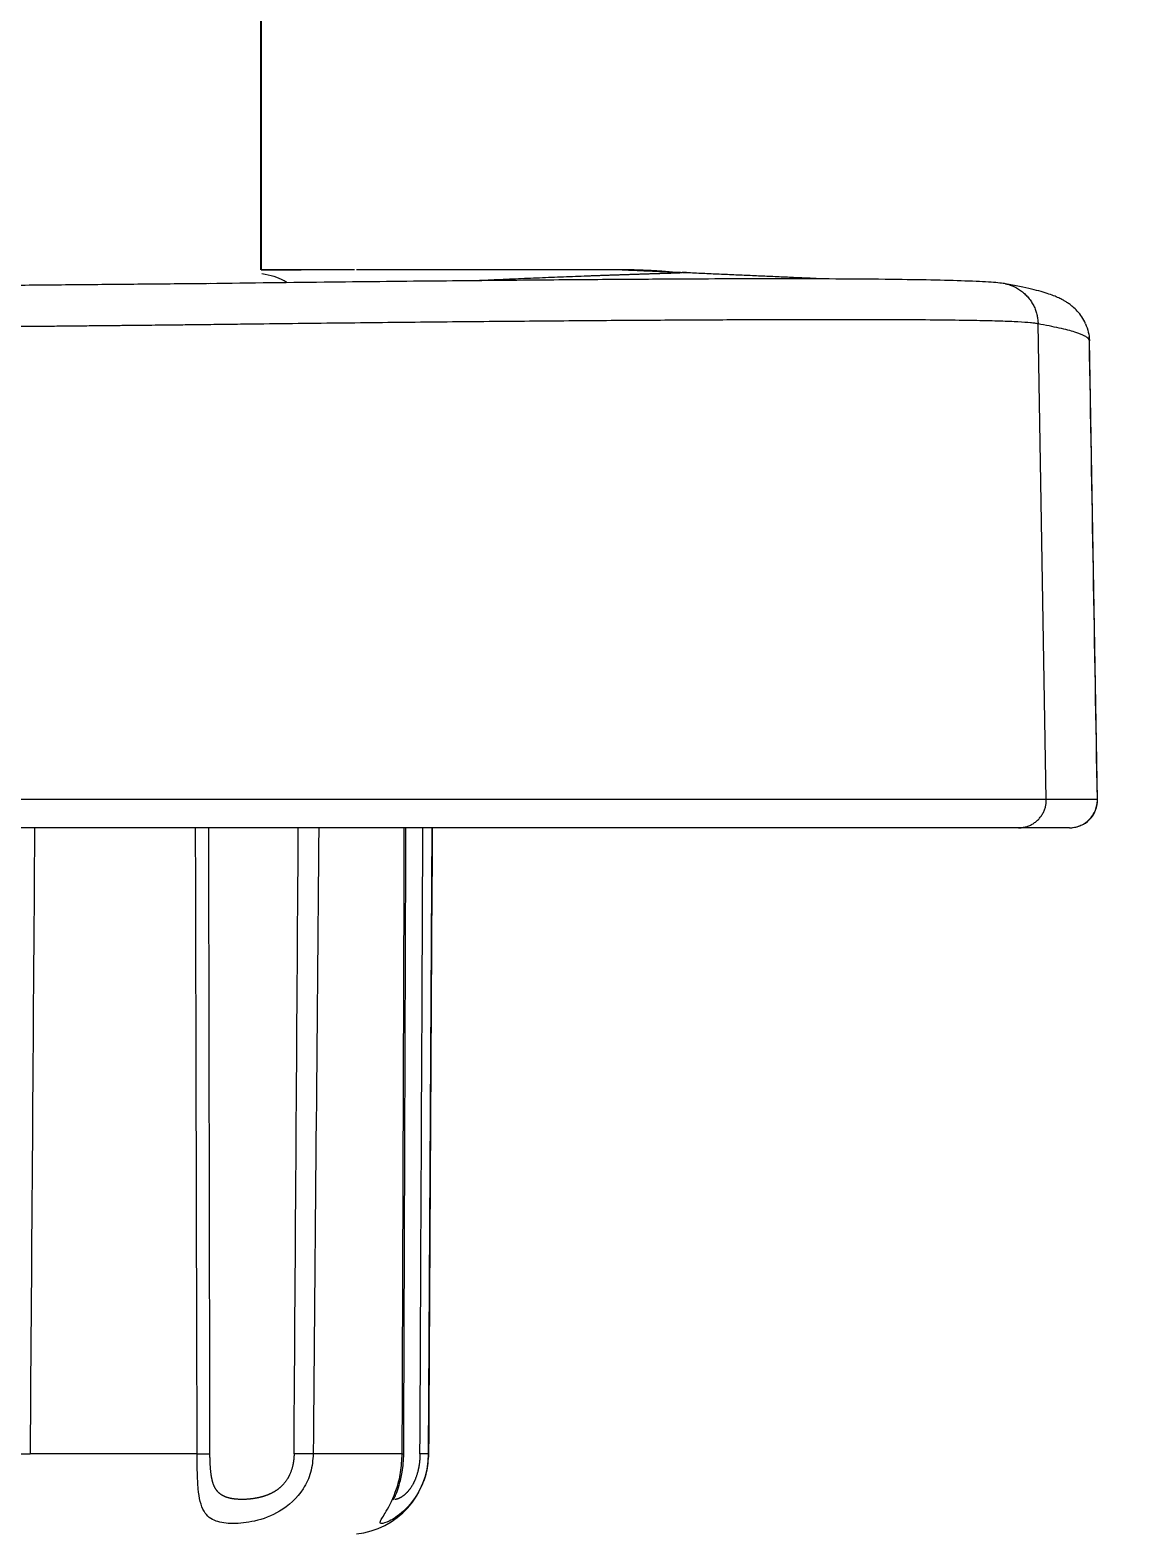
# Model space of a CAD drawing. Extents: x 0 to 3160, y 0 to 2315.
# Drawn here: x 1905.2 to 1944.9, y 620.5 to 674.4 of the extents above; entities that cross this region are included whole.
import ezdxf

# ---------------------------------------------------------------- set-up
doc = ezdxf.new("R2010")
doc.units = 0
doc.header["$LTSCALE"] = 3
doc.header["$MEASUREMENT"] = 0
doc.header["$PDMODE"] = 3
doc.header["$PDSIZE"] = -10
doc.layers.get('0').update_dxf_attribs({"linetype": 'CONTINUOUS'})
doc.layers.get('DEFPOINTS').update_dxf_attribs({"linetype": 'CONTINUOUS'})
doc.layers.add('1', color=7, linetype='CONTINUOUS', true_color=0xffffff)
doc.layers.add('DEF_LAYER_ASSEM_MEMBER', color=7, linetype='CONTINUOUS')
doc.styles.add('Daelim Dimension', font='')
doc.styles.get('Daelim Dimension').set_extended_font_data('나눔고딕')
doc.dimstyles.new('DEFAULT', dxfattribs={"dimscale": 2, "dimtxt": 2, "dimasz": 2, "dimexe": 0, "dimexo": 2, "dimgap": 1, "dimtad": 1, "dimdec": 1, "dimzin": 9, "dimdsep": 46, "dimtxsty": 'Daelim Dimension', "dimcen": 0.5, "dimclrd": 252, "dimclre": 252, "dimclrt": 3, "dimadec": 1, "dimazin": 0, "dimtfac": 1, "dimtdec": 1, "dimtix": 1, "dimtmove": 0, "dimatfit": 3, "dimfxl": 1, "dimtolj": 1, "dimtzin": 1, "dimlwd": 9, "dimlwe": 9, "dimarcsym": 0})

# ---------------------------------------------------------------- blocks, each defined once
blk = doc.blocks.new('*D1')
at = {"color": 5, "lineweight": 9, "ltscale": 0.5, "transparency": 16777216}
for p, q in [((1534.878042095622, 1384.914732641318), (2240.924150947237, 1384.914732641318)), ((2238.924150947237, 454.1434307510593), (2238.924150947237, 1376.914732641318)), ((2060.592201152826, 446.1434307510593), (2240.924150947237, 446.1434307510593))]:
    blk.add_line(p, q, dxfattribs=at)
at = {"color": 5, "ltscale": 0.5, "transparency": 16777216}
for points in [[(2237.590817613904, 1376.914732641318), (2240.257484280571, 1376.914732641318), (2238.924150947237, 1384.914732641318)], [(2237.590817613903, 454.1434307510593), (2240.25748428057, 454.1434307510593), (2238.924150947237, 446.1434307510593)]]:
    blk.add_solid(points, dxfattribs=at)
at = {"layer": 'DEFPOINTS', "color": 0, "ltscale": 0.5, "transparency": 16777216}
for p in [(1530.878042095622, 1384.914732641318), (2238.924150947237, 1384.914732641318), (2056.592201152826, 446.1434307510593)]:
    blk.add_point(p, dxfattribs=at)
at = {"color": 7, "ltscale": 0.5, "transparency": 16777216, "insert": (2223.218857671128, 915.5290816961884), "char_height": 20, "attachment_point": 5, "rotation": 90, "style": 'Daelim Dimension'}
blk.add_mtext('\\A1;(1140)', dxfattribs=at)

msp = doc.modelspace()

# ---------------------------------------------------------------- linework, layer by layer
at = {"layer": '1', "color": 7, "linetype": 'Continuous', "lineweight": 18}
for p, q in [((1913.448872466276, 665.846283262179), (1914.883953466277, 665.846283262179)), ((1943.432236466277, 646.863735262179), (1943.145415466276, 663.2957112621789)), ((1919.451962466276, 623.405132262179), (1919.582521466277, 645.8462262621792))]:
    msp.add_line(p, q, dxfattribs=at)
at = {"layer": '1', "color": 7, "linetype": 'Continuous', "lineweight": 13}
for p, q in [((1941.594080466277, 646.863735262179), (1941.297761466277, 663.9080362621789)), ((1943.145414466277, 663.2957112621789), (1943.144141466277, 663.298887262179)), ((1943.432236466277, 646.863735262179), (1943.424199466276, 646.863735262179)), ((1911.155791466276, 623.405132262179), (1905.166711466277, 623.405132262179)), ((1918.506416466277, 623.405132262179), (1915.319692466276, 623.405132262179)), ((1919.450295466277, 623.405132262179), (1919.451962466276, 623.405132262179))]:
    msp.add_line(p, q, dxfattribs=at)
at = {"layer": '1', "color": 7, "linetype": 'Continuous', "lineweight": 18}
for centre, radius, start, end in [((1942.432388466276, 646.846283262179), 0.999999999374942, 270, 1.000000000001762), ((1916.552011466277, 623.4220042621791), 2.9, 276.1748729999948, 359.6666670000001)]:
    msp.add_arc(centre, radius, start, end, dxfattribs=at)
at = {"layer": '1', "color": 7, "linetype": 'Continuous', "lineweight": 13}
for centre, major_axis, ratio, start_param, end_param in [((1905.006872466277, 623.4109502621795), (-0.9999753190308928, 0.007025761825478727), 0.004756, 0.939077959786806, 1.731361161476742), ((1910.643722466277, 623.4109502621795), (0.9999972969150358, 0.002325115614706181), 0.008159, 5.249963067636829, 6.042246268966223), ((1914.562736466277, 623.4109502621795), (-0.999964391554932, 0.008438934877276037), 0.0008730000000000001, 3.85371283485369, 4.645996036547444), ((1917.562042466277, 623.4109502621795), (0.9999940016462072, -0.003463621034622859), 0.007745, 5.948117666813009, 6.312798308192019), ((1918.450410466276, 623.4109502621795), (-0.99998257347994, 0.005903620628768595), 0.006093, 3.155595436888541, 3.947878638584397)]:
    msp.add_ellipse(centre, major_axis=major_axis, ratio=ratio, start_param=start_param, end_param=end_param, dxfattribs=at)
at = {"layer": '1', "color": 7, "linetype": 'Continuous', "lineweight": 18}
for points, degree, knots in [([(1916.798959996034, 665.8454168704275), (1916.16812944876, 665.8454158862178), (1915.065437503704, 665.844569682582), (1913.930582449274, 665.8404708838179), (1913.449449251605, 665.8386945417124)], 3, [0, 0, 0, 0, 0.575634718562797, 1, 1, 1, 1]), ([(1926.178389837968, 665.8462830651006), (1926.151290653742, 665.8462830636672), (1926.097327566883, 665.8462830608128), (1926.016538419141, 665.8462830587341), (1925.936316494142, 665.8462830588905), (1925.856652964029, 665.846283061278), (1925.777556840017, 665.846283065358), (1925.699032320262, 665.8462830702388), (1925.621084780656, 665.846283074693), (1925.543719191314, 665.8462830771286), (1925.46694053947, 665.846283075899), (1925.390753704335, 665.8462830683102), (1925.315163547494, 665.8462830554822), (1925.240174889302, 665.8462830409362), (1925.165792466433, 665.8462830268545), (1925.092020945513, 665.8462830150065), (1925.018864921288, 665.8462830065637), (1924.946328918238, 665.8462830022172), (1924.874417391256, 665.8462830021999), (1924.803134726545, 665.8462830063409), (1924.732485242436, 665.8462830141016), (1924.662473190211, 665.8462830246199), (1924.593102754913, 665.8462830367471), (1924.524378056088, 665.8462830490798), (1924.456303148722, 665.8462830600101), (1924.388882023411, 665.8462830676963), (1924.32211860869, 665.8462830703265), (1924.256016758851, 665.8462830652852), (1924.190580300446, 665.8462830544249), (1924.125813003501, 665.8462830406438), (1924.061718570077, 665.8462830259596), (1923.9983006423, 665.8462830120443), (1923.935562801877, 665.8462830001381), (1923.87350857105, 665.8462829911191), (1923.812141413146, 665.8462829855343), (1923.751464733227, 665.8462829836344), (1923.69148187869, 665.8462829854093), (1923.632196139882, 665.846282990618), (1923.573610750681, 665.8462829988175), (1923.515728889089, 665.8462830093913), (1923.458553677791, 665.8462830215776), (1923.402088184729, 665.8462830344888), (1923.346335423644, 665.8462830471403), (1923.29129835462, 665.8462830584667), (1923.236979884622, 665.8462830673461), (1923.183382868012, 665.8462830726121), (1923.130510105667, 665.8462830730887), (1923.07836433992, 665.8462830675408), (1923.026948248872, 665.8462830575431), (1922.976264454578, 665.8462830445042), (1922.926315529984, 665.8462830296066), (1922.877104000922, 665.8462830138524), (1922.828632346522, 665.8462829980681), (1922.780902999396, 665.84628298293), (1922.733918346597, 665.8462829689761), (1922.687680727759, 665.8462829566215), (1922.642192443402, 665.846282946175), (1922.597455726277, 665.8462829378341), (1922.553472847009, 665.8462829317682), (1922.381616609192, 665.8462829162472), (1922.068281489387, 665.8462829964355), (1921.598258490011, 665.8462832129217), (1921.087442526027, 665.8462830171629), (1920.577613044937, 665.8462830398457), (1920.099190419552, 665.8462836287063), (1919.683492147568, 665.8462831727406), (1919.318440697952, 665.8462830038857), (1919.005096172917, 665.8462834847019), (1918.744344558093, 665.8462834772936), (1918.243698768747, 665.8462829240189), (1917.625170293806, 665.8462820448863), (1917.071032704117, 665.8462850154151), (1916.866218838049, 665.8462861660928)], 3, [0, 0, 0, 0, 0.0094901648074567, 0.0188979337365246, 0.028223243010718, 0.0374660283507991, 0.0466262250241292, 0.0557037678922663, 0.0646985914568599, 0.0736106299039302, 0.0824398171465652, 0.09118608691444301, 0.0998493735344567, 0.1084296117070481, 0.1169267358389144, 0.1253406800709521, 0.1336713783263844, 0.141918764357075, 0.1500827717880894, 0.1581633341605907, 0.1661603849731106, 0.1740738577212644, 0.1819036859359701, 0.1896498032202313, 0.1973121432845275, 0.2048906399808802, 0.2123852273356323, 0.2197958397704373, 0.2271224136239944, 0.2343648862207528, 0.2415231949427298, 0.2485972772593611, 0.255587070765154, 0.2624925132160206, 0.2693135425643239, 0.276050096992682, 0.2827021149465694, 0.2892695351657591, 0.2957522967146379, 0.3021503390114396, 0.308463601856428, 0.3146920254590646, 0.3208355504642018, 0.3268941179773239, 0.3328676695888825, 0.3387561473977456, 0.3445594940337988, 0.3502776531323918, 0.3559105707664465, 0.3614581938984271, 0.3669204698627718, 0.3722973463930605, 0.3775887716484566, 0.3827946942394365, 0.38791506325283, 0.3929498282761891, 0.3978989394215144, 0.4027623473483563, 0.4075400032863057, 0.4122318590569112, 0.4587218036549441, 0.5091431312183481, 0.5635212278366234, 0.6218836756238044, 0.6706715544325549, 0.7140065774114894, 0.7518581500172381, 0.7842001288825944, 0.8110103825352171, 0.8322731133814949, 0.938172417273131, 1, 1, 1, 1]), ([(1928.431679540326, 665.7267826435873), (1928.41687030618, 665.7287130271925), (1928.386964109953, 665.7326112997375), (1928.341543648158, 665.7382288623567), (1928.295173315831, 665.7437499284601), (1928.247845465811, 665.7491514258704), (1928.199565154703, 665.7544377015165), (1928.150333161687, 665.7596052995796), (1928.100150641908, 665.7646526842082), (1928.049017819353, 665.7695775766479), (1927.996934320688, 665.7743777040141), (1927.943899065562, 665.7790506094971), (1927.889910231065, 665.7835937189075), (1927.834965275976, 665.7880043530813), (1927.779061274791, 665.7922797806559), (1927.722194526014, 665.7964171727781), (1927.664360630412, 665.8004136168211), (1927.605554523979, 665.8042661245563), (1927.545770289344, 665.8079716412976), (1927.468537965387, 665.8124903257267), (1927.37268712102, 665.8176381382791), (1927.257106442433, 665.8231649946233), (1927.13719527368, 665.8282103140773), (1927.01296812439, 665.8327358606603), (1926.884432135949, 665.8367004991483), (1926.751586255078, 665.8400583173857), (1926.614418581621, 665.8427661044743), (1926.472915953033, 665.8447542931876), (1926.327024297458, 665.8460411383112), (1926.22845687202, 665.8462015728483), (1926.178389837968, 665.8462830651006)], 3, [0, 0, 0, 0, 0.0199743765112074, 0.0403368342682032, 0.061089653415855, 0.0822350456366478, 0.1037751606105291, 0.1257120920317306, 0.1480478832228492, 0.1707845323830726, 0.1939239975043161, 0.2174682009860613, 0.241419034079947, 0.2657783878739499, 0.2905481937339452, 0.3157303733454611, 0.3413268325346082, 0.3673394637346941, 0.3937701482477641, 0.4206207583145269, 0.469717441919786, 0.5207172629659237, 0.5736423144720191, 0.6285150306773024, 0.6853585132941556, 0.7441965590628546, 0.8050537463283691, 0.8679555409231361, 0.9329284051050136, 1, 1, 1, 1]), ([(1940.134010738196, 665.340474886143), (1940.032475380895, 665.3618397653036), (1939.689208901119, 665.4004766447533), (1938.762171021176, 665.4434418352303), (1937.539482578616, 665.4766113039741), (1936.003515857162, 665.5013361135743), (1934.191483643594, 665.5162226481689), (1932.179064024768, 665.5208962858665), (1930.240459340716, 665.5179347352505), (1928.237508699461, 665.50882864205), (1925.93627804514, 665.494241512788), (1923.126398036869, 665.472196847873), (1919.769340436278, 665.4402026357448), (1915.853533362173, 665.4011389671673), (1913.063943901829, 665.3667325588422), (1911.578930641184, 665.3471119824121)], 3, [0, 0, 0, 0, 0.08163649950483298, 0.1630231196013305, 0.2382125977039309, 0.3072302270906008, 0.3896607265026905, 0.461198507273349, 0.5218756180386882, 0.5772532283701822, 0.6418447214635412, 0.71639985091851, 0.800903259916443, 0.8953489907894391, 1, 1, 1, 1]), ([(1943.000822549407, 663.9129358080882), (1942.964387703567, 663.9974902065796), (1942.879601591228, 664.153572166394), (1942.718675742007, 664.3566234989121), (1942.557586783915, 664.511003255001), (1942.420149552882, 664.618093380057), (1942.299514056715, 664.6988176844752), (1942.195787638039, 664.759409405623), (1942.064505763962, 664.8273524416481), (1941.896423159797, 664.9013238916978), (1941.677445548404, 664.9825722912215), (1941.4018054702, 665.0676869167082), (1941.055840359106, 665.1574078229701), (1940.632986912583, 665.2469873582454), (1940.303767226059, 665.3132198381295), (1940.125079072365, 665.3473928491426)], 3, [0, 0, 0, 0, 0.0683229010605596, 0.1315089509017599, 0.1835116949796564, 0.224334404009367, 0.2551648282067638, 0.2923379637247849, 0.341080710048787, 0.4125707921465332, 0.4998028482330295, 0.6027818258150706, 0.721490779662364, 0.8559350647765362, 1, 1, 1, 1]), ([(1941.297761766291, 663.9080362101586), (1941.265811081303, 663.9145225610332), (1941.227210577304, 663.9207962883802), (1941.136263217731, 663.9329184960206), (1941.083923501413, 663.9387669763137), (1940.905223705252, 663.9556745466111), (1940.757190497495, 663.9660957660335), (1940.397371293514, 663.9852372166597), (1940.185569562952, 663.993957447864), (1939.694080061666, 664.0096969220549), (1939.414391296438, 664.0167161650411), (1938.783196284759, 664.0290536627954), (1938.431671588171, 664.0343719175635), (1937.653153913606, 664.043307438882), (1937.226223684797, 664.046924705432), (1936.294812214077, 664.052458250314), (1935.790329314294, 664.0543745286459), (1934.702097524422, 664.0565060970921), (1934.118346752413, 664.0567213872059), (1932.870411900974, 664.0554509792155), (1932.20622638304, 664.0539652811112), (1930.798477566134, 664.0492928966851), (1930.054911853061, 664.0461062103632), (1928.490378965343, 664.0380318495004), (1927.669396710389, 664.0331441749604), (1925.953056214515, 664.0216678376619), (1925.057792539524, 664.0150791749033), (1923.200317242884, 664.0002008611687), (1922.238101956283, 663.9919112101925), (1920.751220699995, 663.9782009925639), (1920.248347037683, 663.973418296494), (1919.229378721208, 663.9634276572997), (1918.713332508288, 663.9582197141754), (1917.668882169212, 663.9473785808714), (1917.140464458203, 663.9417453906926), (1916.071984567233, 663.9300537632798), (1915.531946575135, 663.9239953260467), (1914.440923127741, 663.9114532045251), (1913.889840933023, 663.9049695202366), (1913.054277989671, 663.8949250585138), (1912.774273918953, 663.8915237487245), (1912.211066521611, 663.8846148173816), (1911.927862141037, 663.8811071958289), (1911.6429340318, 663.8775464183936)], 3, [0, 0, 0, 0, 0.0312499999999994, 0.0312499999999994, 0.0624999999999988, 0.0624999999999988, 0.1249999999999988, 0.1249999999999988, 0.1874999999999986, 0.1874999999999986, 0.2499999999999986, 0.2499999999999986, 0.3124999999999984, 0.3124999999999984, 0.3749999999999983, 0.3749999999999983, 0.4374999999999983, 0.4374999999999983, 0.4999999999999982, 0.4999999999999982, 0.5624999999999982, 0.5624999999999982, 0.6249999999999981, 0.6249999999999981, 0.6874999999999981, 0.6874999999999981, 0.7499999999999979, 0.7499999999999979, 0.8124999999999979, 0.8124999999999979, 0.8437499999999983, 0.8437499999999983, 0.8749999999999987, 0.8749999999999987, 0.906249999999999, 0.906249999999999, 0.9374999999999992, 0.9374999999999992, 0.9687499999999996, 0.9687499999999996, 0.9843749999999998, 0.9843749999999998, 1, 1, 1, 1]), ([(1940.598233736386, 645.84628308539), (1940.356730371031, 645.84628308539), (1938.895275481443, 645.84628308539), (1936.49742663169, 645.84628308539), (1933.248963203833, 645.84628308539), (1929.260745369143, 645.84628308539), (1924.670872784801, 645.84628308539), (1919.633592462239, 645.84628308539), (1916.982544442489, 645.84628308539), (1915.662627510243, 645.84628308539), (1914.318087919319, 645.84628308539), (1913.672366026613, 645.84628308539), (1912.975551420932, 645.84628308539), (1912.662303697943, 645.84628308539), (1911.619918607086, 645.84628308539)], 2, [0, 0, 0, 0.125, 0.25, 0.375, 0.5, 0.625, 0.75, 0.875, 0.875, 0.9375, 0.9375, 0.96875, 0.96875, 1, 1, 1]), ([(1918.561607035482, 623.4077151062543), (1918.565352905906, 624.491932160036), (1918.572277869232, 626.4943618332404), (1918.581821597119, 629.2490000136931), (1918.589651241748, 631.5056247160692), (1918.595904310271, 633.3058228991022), (1918.602188366393, 635.1134709347743), (1918.609988102864, 637.3550278188677), (1918.620651858034, 640.4153657508459), (1918.630834529683, 643.33250249905), (1918.637465703597, 645.2295267169075), (1918.639621559595, 645.8459834823889)], 3, [0, 0, 0, 0, 0.1449601048945777, 0.2677253440764311, 0.3682957342745165, 0.4466712755399981, 0.5084121646462736, 0.6099785655136963, 0.7463677379921483, 0.9175796943393746, 1, 1, 1, 1]), ([(1942.424110047435, 645.84628308539), (1942.367560668698, 645.84628308539), (1941.682269150034, 645.84628308539), (1941.188469828198, 645.84628308539), (1940.908840021505, 645.84628308539), (1940.806418027795, 645.84628308539), (1940.674621647387, 645.84628308539), (1940.598233736386, 645.84628308539)], 2, [0, 0, 0, 0.5, 0.75, 0.875, 0.9375, 0.9375, 1, 1, 1]), ([(1918.192669303552, 621.7615428009426), (1918.194611834829, 621.7615219702693), (1918.202864346214, 621.7717457962808), (1918.232972850778, 621.8359850823176), (1918.300180597717, 621.9966884110754), (1918.405807946315, 622.2999723876037), (1918.524539297237, 622.7860022521454), (1918.55669810876, 623.1766897324887), (1918.561607035966, 623.4077151061247)], 3, [0, 0, 0, 0, 0.0667775567898274, 0.179064158984954, 0.3190441673980096, 0.4969001784610659, 0.7228672456539679, 1, 1, 1, 1])]:
    msp.add_open_spline(points, degree=degree, knots=knots, dxfattribs=at)
at = {"layer": '1', "color": 7, "linetype": 'Continuous', "lineweight": 13}
for points, knots in [([(1913.479878005037, 665.708304850154), (1913.798454126577, 665.6546215550252), (1914.109195456941, 665.5624367177979), (1914.325882045559, 665.4301647690472), (1914.362604630426, 665.4038068388836)], [0, 0, 0, 0, 0.8133445013300009, 1, 1, 1, 1]), ([(1928.431679584338, 665.726782191437), (1928.408517458424, 665.7261026680612), (1928.362197750749, 665.7247437546243), (1928.292587849296, 665.722688383602), (1928.222891528198, 665.7206207007466), (1928.153098917731, 665.718539374483), (1928.083212668052, 665.7164446284751), (1928.013232074515, 665.7143362674915), (1927.943157330098, 665.7122142061548), (1927.872988386276, 665.7100783270125), (1927.802725257979, 665.7079285191212), (1927.732367942634, 665.7057646651765), (1927.661916439324, 665.7035866546566), (1927.591370739542, 665.7013944004402), (1927.520730836314, 665.6991878120361), (1927.449996722388, 665.6969667998919), (1927.379168390728, 665.6947312741977), (1927.308245834437, 665.6924811451636), (1927.237229046828, 665.6902163229024), (1927.166118021468, 665.6879367174233), (1927.094912752204, 665.6856422385949), (1927.023613233209, 665.6833327961167), (1926.952219459001, 665.6810082994912), (1926.880731424476, 665.6786686579972), (1926.809149124931, 665.6763137806647), (1926.737472556086, 665.6739435762456), (1926.665701714101, 665.6715579531992), (1926.593836595593, 665.6691568196502), (1926.521877197649, 665.6667400834199), (1926.449823517824, 665.6643076518212), (1926.377675554244, 665.6618594323263), (1926.305433305647, 665.6593953299948), (1926.233096773204, 665.6569152597058), (1926.160665959672, 665.6544191452017), (1926.088140867847, 665.6519069097535), (1926.015521500564, 665.6493784783042), (1925.942807860602, 665.6468337768688), (1925.869999950682, 665.6442727326694), (1925.797097773438, 665.641695274071), (1925.724101331426, 665.6391013305661), (1925.651010627037, 665.6364908327437), (1925.577825662723, 665.6338637122763), (1925.504546440095, 665.6312199018275), (1925.431172963187, 665.6285593352591), (1925.357705226247, 665.6258819467084), (1925.284143259202, 665.6231876738848), (1925.210486957886, 665.6204764456065), (1924.880474281555, 665.6082683994155), (1924.290108988039, 665.5857560564546), (1923.432151770469, 665.551165818817), (1922.564552570492, 665.5142560978015), (1921.843411762054, 665.4819509667695), (1921.411596959655, 665.4619129319935), (1921.273188949654, 665.4554174907803)], [0, 0, 0, 0, 0.0102823374449711, 0.0205626576098219, 0.0308410634918132, 0.0411176581245032, 0.0513925445779093, 0.0616658259589528, 0.071937605412138, 0.0822079861204188, 0.09247707130621198, 0.1027449642321274, 0.113011768167799, 0.123277586375838, 0.1335425221788925, 0.143806678964397, 0.1540701601816038, 0.1643330693382666, 0.1745955099970052, 0.184857585771368, 0.1951194003216273, 0.2053810573503413, 0.2156426605977005, 0.2259043138366706, 0.2361661208679961, 0.246428185515032, 0.2566906116184718, 0.2669535030309665, 0.2772169636116627, 0.2874810972206785, 0.2977460077135307, 0.3080117989274796, 0.3182785745383334, 0.3285464380596687, 0.3388154929501401, 0.3490858426146503, 0.3593575904019085, 0.3696308396021312, 0.3799056934448719, 0.3901822550969795, 0.4004606276606807, 0.4107409141717807, 0.4210232175979682, 0.4313076408372313, 0.4415942867163735, 0.4518832579896164, 0.4621746573372955, 0.472468587364635, 0.5900715000543505, 0.707798871455528, 0.8258034336032817, 0.9442367708276134, 1, 1, 1, 1]), ([(1911.642934031703, 663.8775464183818), (1911.573182248293, 663.8766980085129), (1911.419778762197, 663.8748321202847), (1911.168813001278, 663.8719417359862), (1910.876136271853, 663.8686496655628), (1910.541743977298, 663.864976519003), (1910.165632551191, 663.8609160922024), (1909.74779785767, 663.856470788171), (1909.288235865152, 663.8516400975059), (1908.786942596089, 663.8464243654871), (1908.243914327058, 663.8408235455681), (1907.659147717911, 663.8348379933677), (1907.00119821992, 663.8281468555865), (1906.325725278915, 663.8213245944526), (1905.688399338537, 663.8149635816144), (1905.17634284945, 663.8099465474697), (1904.744325994026, 663.8058214279272), (1904.358234383514, 663.8024053178897), (1903.983952135295, 663.7994415054045), (1903.632603738767, 663.7970196138276), (1903.304190093289, 663.7951361134083), (1902.998711843441, 663.7938091705291), (1902.716169388325, 663.7929744149415), (1902.535452891162, 663.7928824160354), (1902.448917542049, 663.7928383627386)], [0, 0, 0, 0, 0.0227686967991335, 0.0500746689496423, 0.0819179016577089, 0.1182983822500425, 0.1592161033510993, 0.2046710655178361, 0.2546632793234813, 0.3091927667475199, 0.3682595616667566, 0.4318637092071976, 0.5000052636937281, 0.5829435059586332, 0.6522566422170869, 0.7079445146249075, 0.7500071112787284, 0.7932039721785632, 0.8339062090158007, 0.8721138615924549, 0.9078269856630504, 0.9410456532503358, 0.9717699542775348, 1, 1, 1, 1]), ([(1943.136167494924, 663.3210230002414), (1943.121542841256, 663.346126230037), (1943.092293753595, 663.3963323125554), (1942.947669847591, 663.4949248980406), (1942.648605581956, 663.6160428490002), (1942.099250874311, 663.7557075283789), (1941.564927487371, 663.8572594726047), (1941.297761766463, 663.9080362101604)], [0, 0, 0, 0, 0.1250126818213413, 0.25002348584003, 0.5000327950631606, 0.7500126290505866, 1, 1, 1, 1]), ([(1911.652654976827, 646.863735510537), (1910.885857601887, 646.8636688376641), (1910.118986269371, 646.8636021618786), (1908.585197490275, 646.863468804484), (1907.818296323861, 646.8634021228759), (1906.28441847888, 646.8632687538393), (1905.51742776727, 646.8632020664118), (1903.983265783009, 646.8630686857405), (1903.216109111702, 646.8630019924967), (1902.448917542039, 646.8629352963462)], [0, 0, 0, 0, 0.25, 0.25, 0.5, 0.5, 0.75, 0.75, 1, 1, 1, 1]), ([(1941.594080695221, 646.8637354929979), (1941.576808435238, 646.8637353726508), (1941.531379998406, 646.8637350402596), (1941.439989300454, 646.8637361871715), (1941.308787502008, 646.8637354648054), (1941.134665686043, 646.8637383288924), (1940.907545004989, 646.8637404463043), (1940.621156096935, 646.8637210155039), (1940.27676753185, 646.8637057509127), (1939.883033003129, 646.8637013914486), (1939.445314382317, 646.8637104173467), (1938.954277900142, 646.8637281363067), (1938.383777322133, 646.8637398552751), (1937.691387678856, 646.8637300147243), (1936.834738524069, 646.8637166784238), (1935.78278951036, 646.8637140173732), (1934.533628818841, 646.8637324825941), (1933.129875058367, 646.8637370649931), (1931.65467337336, 646.8637256085449), (1930.195748334585, 646.8637310232052), (1928.808644006272, 646.8637423675859), (1927.514069196991, 646.8637445734716), (1926.320590675587, 646.8637164316569), (1925.228225032781, 646.8636827487071), (1924.231021820694, 646.8636607992348), (1923.317995810177, 646.8636528791103), (1922.473856352598, 646.8636573559866), (1921.680159805399, 646.8636710687251), (1920.916887331091, 646.8636911992207), (1920.164991606425, 646.863714184994), (1919.411317871123, 646.8637392543765), (1918.651654733655, 646.8637520292295), (1917.890075139831, 646.8637559392614), (1917.132776880209, 646.8637572581765), (1916.381515923236, 646.863755130194), (1915.638450595449, 646.8637469222913), (1914.918263931827, 646.8637198634551), (1914.246591205886, 646.8637033417581), (1913.64328391671, 646.8637083551394), (1913.109978086217, 646.8637479992931), (1912.641948297204, 646.8637538879357), (1912.224560938107, 646.8637447484848), (1911.900569344374, 646.8637370659808), (1911.71435228457, 646.8637355295568), (1911.65265494903, 646.8637355281708)], [0, 0, 0, 0, 0.0130249107713556, 0.030950508222188, 0.0506486178709968, 0.07236178009585699, 0.0963434141062511, 0.1225806284891844, 0.1498923367659395, 0.177103939384339, 0.2039813276315443, 0.2309922056037706, 0.2596809761380576, 0.2917068144400943, 0.3285341802860745, 0.3701228532884479, 0.4157328461127719, 0.463518810091397, 0.5099753892128094, 0.5526006590950351, 0.5911728984753288, 0.625779758499381, 0.6567006324765596, 0.6843086360918144, 0.7089956545125367, 0.731200212610066, 0.7514424220533551, 0.7702519379630752, 0.788159566508205, 0.8056954818744884, 0.8232458312736157, 0.8408708549174168, 0.8584767296762704, 0.8758128618217706, 0.8928557050148161, 0.9098082052659264, 0.926397155124234, 0.9417325393594576, 0.955262886336892, 0.9671655603303486, 0.9777013757950912, 0.9871347664919891, 0.9957319801571608, 1, 1, 1, 1]), ([(1943.423426158909, 646.8637287474971), (1943.416849539807, 646.8637287474971), (1943.396060470358, 646.8637287474971), (1943.340947640973, 646.8637287474971), (1943.268441403623, 646.8637287474971), (1943.1832465432, 646.8637287474971), (1943.088389628854, 646.8637287474971), (1942.986894866578, 646.8637287474971), (1942.881202272215, 646.8637287474971), (1942.773447567532, 646.8637287474971), (1942.665319970442, 646.8637287474971), (1942.558142933527, 646.8637287474971), (1942.452896383741, 646.8637287474971), (1942.350246844192, 646.8637287474971), (1942.25059308541, 646.8637287474971), (1942.154118870038, 646.8637287474971), (1942.060828685317, 646.8637287474971), (1941.970851354125, 646.8637287474971), (1941.884561973622, 646.8637287474971), (1941.802122193853, 646.8637287474971), (1941.724571523832, 646.8637287474971), (1941.656605986863, 646.8637287474971), (1941.612941137813, 646.8637287474971), (1941.594078967969, 646.8637287474971)], [0, 0, 0, 0, 0.0876166772140594, 0.1728465927442935, 0.2522375943565046, 0.326077327538686, 0.3946550416649183, 0.4582602504936445, 0.5171794383610411, 0.5717032295622875, 0.6221221980973435, 0.668726592826134, 0.7118094742808673, 0.7516754090065075, 0.7886312784219591, 0.8229827816859625, 0.8550277723891219, 0.8849264177884396, 0.9127327210466885, 0.9384979152545824, 0.9622730722249176, 0.9841090268392458, 1, 1, 1, 1]), ([(1942.424110047386, 645.8462832182477), (1942.482813259956, 645.8463134790627), (1942.543726043269, 645.8515432903059), (1942.667158647458, 645.8743705792604), (1942.729666357346, 645.8919881587844), (1942.852508865278, 645.9405301650213), (1942.912819122575, 645.9714664782114), (1943.027074519293, 646.0460002168534), (1943.080990015141, 646.089593153336), (1943.178700042229, 646.187071677231), (1943.222472181575, 646.2409357860988), (1943.297405488529, 646.3552625109305), (1943.328560920542, 646.4156955157232), (1943.377487620234, 646.5389480229614), (1943.395269928077, 646.6017422448954), (1943.418305307375, 646.7258576498889), (1943.423578351878, 646.78716577969), (1943.423578345505, 646.8462830847748)], [0, 0, 0, 0, 0.1249999999999999, 0.1249999999999999, 0.2499999999999998, 0.2499999999999998, 0.3749999999999998, 0.3749999999999998, 0.4999999999999999, 0.4999999999999999, 0.6249999999999999, 0.6249999999999999, 0.7499999999999999, 0.7499999999999999, 0.875, 0.875, 1, 1, 1, 1]), ([(1915.3196928349, 623.405132378849), (1915.299835138011, 623.1814264866398), (1915.2606980473, 622.7405295465487), (1914.90460898571, 621.9770906000713), (1914.186666122335, 621.3107799643808), (1913.228103003271, 620.9682905104328), (1912.416655855902, 620.8802263928628), (1911.892648697063, 620.9525755559198), (1911.576518710362, 621.1241071560999), (1911.31437234697, 621.4234458585547), (1911.193071961382, 621.976229399329), (1911.159325857127, 622.7389362260474), (1911.156983071679, 623.1805349424544), (1911.155791529253, 623.4051323788494)], [0, 0, 0, 0, 0.0760230122281818, 0.1498320546536786, 0.2821851316849379, 0.3956759782900786, 0.4998610236706794, 0.6035527724526777, 0.6588831169721246, 0.7178727397984472, 0.8499418179907509, 0.9236802967554316, 1, 1, 1, 1]), ([(1919.450295767266, 623.405132378849), (1919.433597153021, 623.1814264866625), (1919.400686227645, 622.7405295466087), (1919.109648300996, 621.9770906001322), (1918.572598562109, 621.3107799644049), (1918.01631946833, 620.968290510436), (1917.719839271201, 620.8802263928646), (1917.694195035102, 620.9525755559107), (1917.79464976999, 621.1241071560689), (1917.985467834344, 621.4234458585088), (1918.267695650237, 621.9762293993153), (1918.470778124344, 622.7389362260533), (1918.494401237157, 623.1805349424621), (1918.506415969944, 623.4051323788494)], [0, 0, 0, 0, 0.0760230122205837, 0.1498320546411612, 0.2821851316803073, 0.3956759782874176, 0.4998610236698708, 0.6035527724439226, 0.6588831169557742, 0.7178727397921081, 0.8499418179900603, 0.9236802967579496, 1, 1, 1, 1])]:
    msp.add_open_spline(points, degree=3, knots=knots, dxfattribs=at)
at = {"layer": '1', "color": 7, "linetype": 'Continuous', "lineweight": 18}
for points, degree in [([(1928.795782544964, 665.7301580235894), (1926.308788315176, 665.8381822286347)], 1), ([(1933.496332460483, 665.5232633160376), (1928.763693879514, 665.7335989333324)], 1), ([(1911.633607097473, 665.3479087095866), (1902.394442375814, 665.264165193299)], 1), ([(1943.14422343774, 663.2820562943434), (1943.126981491724, 663.4398928098344)], 1), ([(1943.136941497952, 663.3210365114196), (1943.139765938266, 663.3125948270099), (1943.142590378581, 663.3041531426006), (1943.145414818896, 663.2957114581914)], 3), ([(1911.619918607086, 645.84628308539), (1907.044964971518, 645.84628308539), (1902.448917542049, 645.84628308539)], 2)]:
    msp.add_open_spline(points, degree=degree, dxfattribs=at)
msp.add_rational_spline([(1928.791531345354, 665.7308943735025), (1928.670405281097, 665.7517500857634), (1928.549518022992, 665.7495714590568), (1928.4316834695, 665.7267771851061)], [1.080650232705656, 1.112488926809974, 1.153754460815366, 1.204446834721831], degree=3, dxfattribs=at)
at = {"layer": '1', "color": 7, "linetype": 'Continuous', "lineweight": 13}
for points, weights in [([(1940.134923295606, 665.3448995892159), (1940.845508948663, 665.1840984543037), (1941.286667848294, 664.6166744010634), (1941.29777284304, 663.9080362469986)], [1.079137311608469, 0.9489319315030846, 0.9793976747638125, 1.170534541390653]), ([(1940.598233605485, 645.846282941041), (1941.18978361313, 645.846282808795), (1941.604404766669, 646.2699014525206), (1941.594080830985, 646.8637354929983)], [1.175836803223017, 0.9413844472997877, 0.9413877323049544, 1.175846658238518]), ([(1911.614839100391, 623.4112611703567), (1911.600364958008, 630.8816812261675), (1911.586405497136, 638.3521083424353), (1911.572860255203, 645.8225408403941)], [1.00000000007228, 1.000000000074982, 1.000000000077645, 1.000000000080261])]:
    msp.add_rational_spline(points, weights, degree=3, dxfattribs=at)
for points in [[(1942.995050501738, 663.910705481796), (1943.08627409886, 663.7119251707845), (1943.133768207433, 663.504903459574), (1943.136941497952, 663.3210365114196)], [(1943.423425813392, 646.8637321168417), (1943.327673040577, 652.3494957446437), (1943.231920267758, 657.8352593724412), (1943.136167494924, 663.3210230002414)], [(1943.423578345505, 646.8462830847748), (1943.423578344876, 646.8521195779535), (1943.423527246232, 646.857935162252), (1943.423426158909, 646.8637287474967)], [(1905.329087846495, 645.8462269328456), (1905.274962264439, 638.365862081514), (1905.220836682382, 630.8854972301815), (1905.166711100325, 623.405132378849)], [(1911.155791529886, 623.405132378854), (1911.136888063532, 630.8854971602905), (1911.117984597177, 638.365861941727), (1911.099081130823, 645.8462267231635)], [(1914.629085975133, 623.411261170354), (1914.679722748901, 630.8895187364706), (1914.73035952267, 638.367776302588), (1914.780996296439, 645.8460338687046)], [(1915.511758039657, 645.8462264856034), (1915.44773630475, 638.3658617833516), (1915.383714569843, 630.8854970811003), (1915.319692834934, 623.405132378849)], [(1918.506415970187, 623.405132378854), (1918.531579760652, 630.8854970537413), (1918.556743551118, 638.3658617286283), (1918.581907341581, 645.8462264035152)], [(1919.142608309766, 623.411261170354), (1919.178028944242, 630.8895186195527), (1919.213449578719, 638.3677760687515), (1919.248870213196, 645.8460335179498)], [(1919.58217999205, 645.8462268465346), (1919.538218583789, 638.3658620239726), (1919.494257175528, 630.8854972014105), (1919.450295767268, 623.405132378849)]]:
    msp.add_open_spline(points, degree=3, dxfattribs=at)
for points, weights, knots in [([(1914.629085975133, 623.411261170354), (1914.628070917471, 623.2623923399351), (1914.611265334571, 623.1177705279024), (1914.545478077422, 622.8371689631322), (1914.497626010142, 622.707521584789), (1914.373659248025, 622.472205774151), (1914.298894060295, 622.3697895764417), (1914.130268459377, 622.1947067942592), (1914.03751887005, 622.1229607510213), (1913.845538902394, 622.005380032585), (1913.7445578576, 621.9584831693355), (1913.543403532846, 621.8840686813364), (1913.443072032228, 621.856304899411), (1913.143997556886, 621.7922677375077), (1912.946448756263, 621.7744689957499), (1912.584725320252, 621.7745749300257), (1912.416620459741, 621.791770704262), (1912.114702254105, 621.8776417510499), (1911.984947293599, 621.9456711496841), (1911.831840112635, 622.1237006140336), (1911.788886206686, 622.1947408523802), (1911.717956383042, 622.3690133980936), (1911.690532726722, 622.4721387125064), (1911.649990015238, 622.7053641838647), (1911.636412920887, 622.837454351622), (1911.619186335901, 623.1141707663201), (1911.615126836509, 623.2627548537566), (1911.614839100313, 623.411261170354)], [1.000000000006034, 1.000000000006035, 1.000000000006026, 1.000000000006059, 1.000000000006096, 1.000000000006315, 1.000000000006495, 1.000000000006992, 1.000000000007309, 1.000000000007989, 1.000000000008354, 1.000000000009026, 1.000000000009339, 1.000000000010133, 1.000000000010443, 1.000000000010442, 1.000000000010134, 1.000000000009076, 1.000000000008327, 1.000000000007307, 1.000000000006992, 1.000000000006497, 1.000000000006312, 1.0000000000061, 1.000000000006065, 1.000000000006031, 1.000000000006033, 1.000000000006034], [0, 0, 0, 0, 0.0625000000000005, 0.0625000000000005, 0.1250000000000007, 0.1250000000000007, 0.1874999999999996, 0.1874999999999996, 0.2499999999999996, 0.2499999999999996, 0.3124999999999997, 0.3124999999999997, 0.3749999999999997, 0.3749999999999997, 0.4999999999999998, 0.4999999999999998, 0.6249999999999987, 0.6249999999999987, 0.7499999999999987, 0.7499999999999987, 0.8124999999999988, 0.8124999999999988, 0.8749999999999976, 0.8749999999999976, 0.9374999999999976, 0.9374999999999976, 1, 1, 1, 1]), ([(1919.142608309766, 623.411261170354), (1919.14190394866, 623.2623923399342), (1919.129656213644, 623.117770527916), (1919.083150068821, 622.8371689632031), (1919.049741233813, 622.7075215848126), (1918.967349544021, 622.4722057742515), (1918.919367509282, 622.3697895764662), (1918.817539622926, 622.1947067943156), (1918.764420803531, 622.1229607510331), (1918.661647908725, 622.0053800326), (1918.611059830441, 621.9584831693601), (1918.517828950281, 621.8840686813392), (1918.475019664344, 621.8563048994129), (1918.35853774654, 621.7922677375127), (1918.296918800493, 621.7744689957499), (1918.255967050722, 621.7745219628878)], [1.000000000006078, 1.000000000006079, 1.00000000000608, 1.000000000006103, 1.000000000006141, 1.000000000006361, 1.000000000006541, 1.00000000000705, 1.000000000007368, 1.000000000008049, 1.000000000008416, 1.000000000009097, 1.000000000009411, 1.000000000010208, 1.000000000010527, 1.000000000010522], [0, 0, 0, 0, 0.125, 0.125, 0.2499999999999991, 0.2499999999999991, 0.3749999999999996, 0.3749999999999996, 0.5000000000000001, 0.5000000000000001, 0.6250000000000007, 0.6250000000000007, 0.749999999999999, 0.749999999999999, 1, 1, 1, 1])]:
    msp.add_rational_spline(points, weights, degree=3, knots=knots, dxfattribs=at)
at = {"layer": 'DEF_LAYER_ASSEM_MEMBER', "color": 7, "linetype": 'Continuous'}
msp.add_line((1913.448917466277, 665.846283262179), (1913.448917466277, 801.0379418572795), dxfattribs=at)

# ---------------------------------------------------------------- dimensions: what is measured, and where the dimension line sits
at = {"color": 5, "ltscale": 0.5}
dim = msp.add_linear_dim(base=(2238.924150947237, 1384.914732641318), p1=(2056.592201152826, 446.1434307510593), p2=(1530.878042095622, 1384.914732641318), angle=90, text='(1140)', dimstyle='DEFAULT', override={"dimtxt": 10, "dimasz": 4, "dimexe": 1, "dimdec": 0, "dimclrd": 5, "dimclre": 5, "dimclrt": 7}, dxfattribs=at)
dim.commit()
dim.dimension.update_dxf_attribs({"geometry": '*D1', "text_midpoint": (2238.924150947237, 915.5290816961884), "dimtype": 160})

doc.saveas('drawing.dxf')
